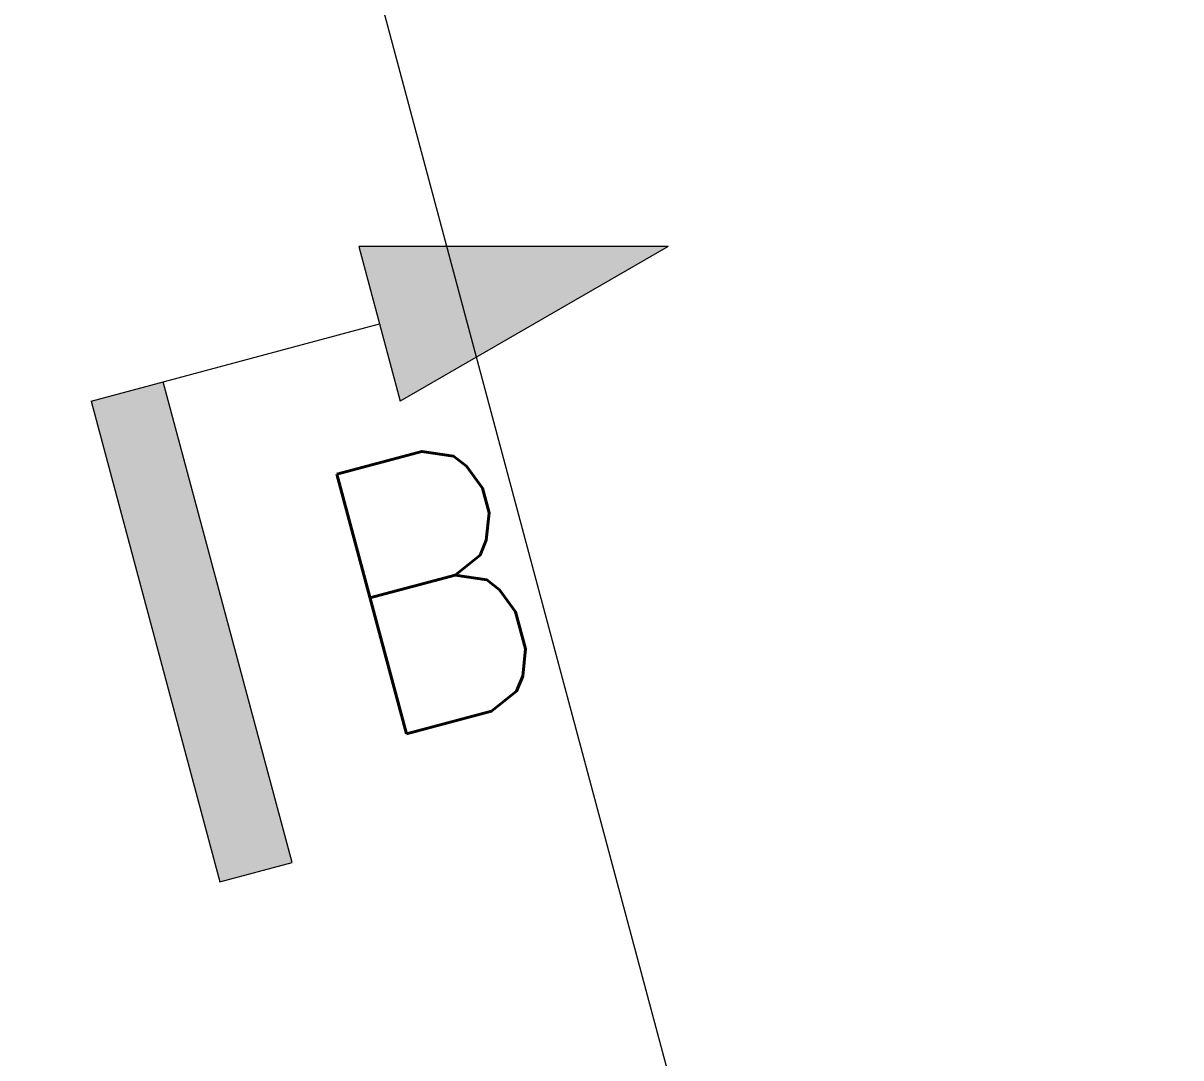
# Model space of a CAD drawing. Header units: millimetres. Extents: x -753 to 90, y 56274 to 56868.
# Drawn here: x -619.6 to -600.22, y 56712.38 to 56729.71 of the extents above; entities that cross this region are included whole.
import ezdxf

# ---------------------------------------------------------------- set-up
doc = ezdxf.new("R2010")
doc.units = ezdxf.units.MM
doc.linetypes.add('XKITLINE00', pattern=[0])
doc.layers.add('Corte', color=7, linetype='Continuous', lineweight=0)
doc.layers.add('Cota', color=4, linetype='Continuous', lineweight=0)
doc.styles.add('ROMANS', font='romans__.ttf')

# ---------------------------------------------------------------- blocks, each defined once
blk = doc.blocks.new('*A2175')
at = {"layer": 'Corte'}
for points in [[(-608.8, 56725.967), (-613.283, 56723.379), (-613.977, 56725.967)], [(-617.252, 56723.703), (-615.095, 56715.653), (-618.459, 56723.379)], [(-615.095, 56715.653), (-616.303, 56715.33), (-618.459, 56723.379)]]:
    blk.add_hatch(color=6, dxfattribs=at).paths.add_polyline_path(points, flags=17)
at = {"layer": 'Corte', "color": 6, "linetype": 'XKITLINE00', "lineweight": 0}
for p, q in [((-608.8, 56725.967), (-613.977, 56725.967)), ((-613.977, 56725.967), (-613.283, 56723.379)), ((-608.8, 56725.967), (-613.283, 56723.379)), ((-618.459, 56723.379), (-613.63, 56724.673)), ((-615.095, 56715.653), (-617.252, 56723.703)), ((-618.459, 56723.379), (-616.303, 56715.33)), ((-616.303, 56715.33), (-615.095, 56715.653))]:
    blk.add_line(p, q, dxfattribs=at)
at = {"layer": 'Corte', "color": 4, "style": 'ROMANS', "width": 0.85}
blk.add_text('B', height=4.5, rotation=15, dxfattribs=at).set_placement((-613.815, 56717.636))
blk = doc.blocks.new('*A2177')
at = {"layer": 'Cota', "color": 7, "linetype": 'XKITLINE00', "lineweight": 0}
blk.add_line((-600.215, 56680.111), (-619.597, 56752.445), dxfattribs=at)
blk = doc.blocks.new('*A2184')
at = {"layer": 'Cota', "color": 7, "linetype": 'XKITLINE00', "lineweight": 0}
blk.add_line((-600.215, 56680.111), (-619.597, 56752.445), dxfattribs=at)

msp = doc.modelspace()

# ---------------------------------------------------------------- block references
at = {"lineweight": 0}
for name in ['*A2184', '*A2177']:
    msp.add_blockref(name, (0, 0), dxfattribs=at)
at = {"layer": 'Corte', "lineweight": 0}
msp.add_blockref('*A2175', (0, 0), dxfattribs=at)

doc.saveas('drawing.dxf')
